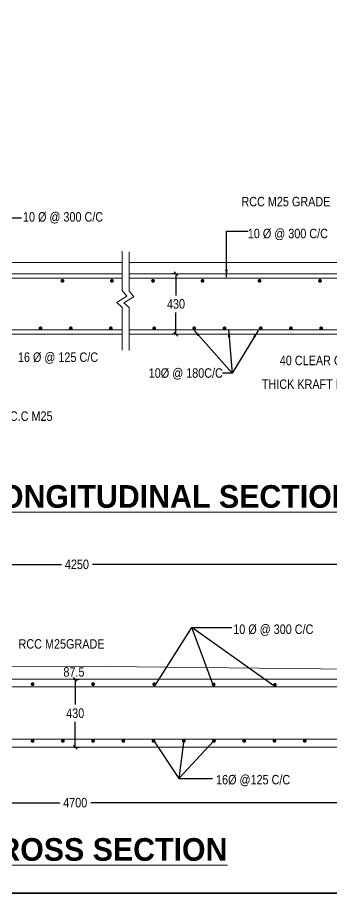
# Model space of a CAD drawing. Header units: millimetres. Extents: x 524327 to 595069, y -38330 to 9243.
# Drawn here: x 554886 to 563194, y -38330 to -15151 of the extents above; entities that cross this region are included whole.
import ezdxf

# ---------------------------------------------------------------- set-up
doc = ezdxf.new("R2010")
doc.units = ezdxf.units.MM
doc.header["$LTSCALE"] = 300
doc.header["$MEASUREMENT"] = 0
doc.layers.add('MAIN', color=7, linetype='Continuous')
doc.styles.add('ARIAL NARROW', font='ARIALN.TTF', dxfattribs={"height": 250})
doc.styles.add('CITYBLUEPR', font='cityb___.ttf')
doc.dimstyles.new('STANDARD$0', dxfattribs={"dimscale": 88.888889, "dimtxt": 0.02, "dimasz": 0.02, "dimexe": 0.05, "dimexo": 0.1, "dimgap": 0.002, "dimtad": 2, "dimdec": 0, "dimzin": 1, "dimdsep": 46, "dimtxsty": 'Standard', "dimcen": 0.09, "dimadec": 0, "dimazin": 0, "dimtfac": 1, "dimtdec": 4, "dimtofl": 0, "dimtmove": 0, "dimatfit": 3, "dimfxl": 1, "dimtolj": 1, "dimtzin": 1, "dimarcsym": 0})
doc.dimstyles.new('STANDARD$7', dxfattribs={"dimtxt": 2, "dimasz": 2, "dimexe": 1.25, "dimexo": 0.625, "dimtad": 1, "dimdec": 0, "dimlfac": 0.5, "dimdsep": 46, "dimtxsty": 'ARIAL NARROW', "dimcen": 2.5, "dimdle": 0.1, "dimse1": 1, "dimse2": 1, "dimadec": 0, "dimazin": 0, "dimtfac": 1, "dimtdec": 0, "dimtmove": 0, "dimatfit": 3, "dimfxl": 1, "dimtolj": 1, "dimtzin": 0, "dimarcsym": 0})

# ---------------------------------------------------------------- blocks, each defined once
blk = doc.blocks.new('_Oblique')
at = {"color": 0, "linetype": 'ByBlock', "lineweight": -2}
blk.add_line((-0.5, -0.5), (0.5, 0.5), dxfattribs=at)
blk = doc.blocks.new('*D104')
at = {"layer": 'Defpoints', "color": 0, "lineweight": 9, "transparency": 16777216}
for p in [(547913, -29616), (565004, -29622), (565004, -29984)]:
    blk.add_point(p, dxfattribs=at)
at = {"layer": 'MAIN', "color": 0, "lineweight": -2, "transparency": 16777216}
for p, q in [((547913, -29622), (556049, -29622)), ((565004, -29622), (556868, -29622)), ((565004, -29884), (565004, -29522)), ((547913, -29716), (547913, -29722))]:
    blk.add_line(p, q, dxfattribs=at)
at = {"layer": 'MAIN', "color": 0, "lineweight": -2, "transparency": 16777216, "xscale": 100, "yscale": 100, "zscale": 100, "rotation": 180}
blk.add_blockref('_Oblique', (547913, -29622), dxfattribs=at)
at = {"layer": 'MAIN', "color": 0, "lineweight": -2, "transparency": 16777216, "xscale": 100, "yscale": 100, "zscale": 100}
blk.add_blockref('_Oblique', (565004, -29622), dxfattribs=at)
at = {"layer": 'MAIN', "color": 0, "lineweight": 9, "transparency": 16777216, "insert": (556458, -29622), "char_height": 250, "attachment_point": 5, "style": 'ARIAL NARROW'}
blk.add_mtext('\\A1;4250', dxfattribs=at)
blk = doc.blocks.new('*D105')
at = {"layer": 'Defpoints', "color": 0, "lineweight": 9, "transparency": 16777216}
for p in [(547013, -35506), (565813, -35506), (565813, -35928)]:
    blk.add_point(p, dxfattribs=at)
at = {"layer": 'MAIN', "color": 0, "lineweight": -2, "transparency": 16777216}
for p, q in [((547013, -35606), (547013, -36028)), ((565813, -35606), (565813, -36028)), ((547013, -35928), (556003, -35928)), ((565813, -35928), (556822, -35928))]:
    blk.add_line(p, q, dxfattribs=at)
at = {"layer": 'MAIN', "color": 0, "lineweight": -2, "transparency": 16777216, "xscale": 100, "yscale": 100, "zscale": 100, "rotation": 180}
blk.add_blockref('_Oblique', (547013, -35928), dxfattribs=at)
at = {"layer": 'MAIN', "color": 0, "lineweight": -2, "transparency": 16777216, "xscale": 100, "yscale": 100, "zscale": 100}
blk.add_blockref('_Oblique', (565813, -35928), dxfattribs=at)
at = {"layer": 'MAIN', "color": 0, "lineweight": 9, "transparency": 16777216, "insert": (556413, -35928), "char_height": 250, "attachment_point": 5, "style": 'ARIAL NARROW'}
blk.add_mtext('\\A1;4700', dxfattribs=at)
blk = doc.blocks.new('*D115')
at = {"layer": 'Defpoints', "color": 0, "lineweight": 9, "transparency": 16777216}
for p in [(556279, -32662), (556279, -34459), (556413, -34459)]:
    blk.add_point(p, dxfattribs=at)
at = {"layer": 'MAIN', "color": 0, "lineweight": -2, "transparency": 16777216}
for p, q in [((556379, -32662), (556513, -32662)), ((556413, -32662), (556413, -33333)), ((556413, -34459), (556413, -33788)), ((556379, -34459), (556513, -34459))]:
    blk.add_line(p, q, dxfattribs=at)
at = {"layer": 'MAIN', "color": 0, "lineweight": -2, "transparency": 16777216, "xscale": 100, "yscale": 100, "zscale": 100}
for p, rotation in [((556413, -32662), 90), ((556413, -34459), 270)]:
    blk.add_blockref('_Oblique', p, dxfattribs=dict(at, rotation=rotation))
at = {"layer": 'MAIN', "color": 0, "lineweight": 9, "transparency": 16777216, "insert": (556413, -33560), "char_height": 250, "attachment_point": 5, "rotation": 1, "style": 'ARIAL NARROW'}
blk.add_mtext('\\A1;430', dxfattribs=at)
blk = doc.blocks.new('*D121')
at = {"layer": 'Defpoints', "color": 0, "lineweight": 9, "transparency": 16777216}
for p in [(559154, -21931), (559079, -23531), (559154, -23531)]:
    blk.add_point(p, dxfattribs=at)
at = {"layer": 'MAIN', "color": 0, "lineweight": -2, "transparency": 16777216}
for p, q in [((559054, -21931), (558979, -21931)), ((559079, -21931), (559079, -22503)), ((559079, -23531), (559079, -22959)), ((559054, -23531), (558979, -23531))]:
    blk.add_line(p, q, dxfattribs=at)
at = {"layer": 'MAIN', "color": 0, "lineweight": -2, "transparency": 16777216, "xscale": 100, "yscale": 100, "zscale": 100}
for p, rotation in [((559079, -21931), 90), ((559079, -23531), 270)]:
    blk.add_blockref('_Oblique', p, dxfattribs=dict(at, rotation=rotation))
at = {"layer": 'MAIN', "color": 0, "lineweight": 9, "transparency": 16777216, "insert": (559079, -22731), "char_height": 250, "attachment_point": 5, "rotation": 1, "style": 'ARIAL NARROW'}
blk.add_mtext('\\A1;430', dxfattribs=at)

msp = doc.modelspace()

# ---------------------------------------------------------------- linework, layer by layer
at = {"color": 0, "linetype": 'ByBlock', "lineweight": 9}
for points in [[(524326.8, 9242.5), (595068.7, 9242.5), (595068.7, -38329.6), (524326.8, -38329.6)], [(524346.8, 9222.5), (595048.7, 9222.5), (595048.7, -38309.6), (524346.8, -38309.6)]]:
    msp.add_lwpolyline(points, close=True, dxfattribs=at)
at = {"layer": 'MAIN', "color": 0, "lineweight": 9}
for p, q in [((557654.1, -22374.9), (557654.1, -21336.2)), ((557836.2, -22387.4), (557836.2, -21348.6)), ((547856.6, -21631), (557654.1, -21631)), ((567999.3, -21631), (557836.2, -21631)), ((547856.6, -21931), (557654.1, -21931)), ((567999.3, -21931), (557836.2, -21931)), ((548056.6, -22051), (557654.1, -22051)), ((567799.3, -22051), (557836.2, -22051)), ((557654.1, -22374.9), (557777.8, -22526.7)), ((557836.2, -22387.4), (557959.9, -22539.2)), ((557777.8, -22526.7), (557516.8, -22696.2)), ((557516.8, -22696.2), (557654.1, -22825.7)), ((557959.9, -22539.2), (557698.9, -22704.1)), ((557698.9, -22704.1), (557836.2, -22827.6)), ((557654.1, -22825.7), (557654.1, -23951.5)), ((557836.2, -22827.6), (557836.2, -23964)), ((547808.6, -23531), (557654.1, -23531)), ((548056.6, -23411), (557654.1, -23411)), ((567799.3, -23411), (557836.2, -23411)), ((568047.3, -23531), (557836.2, -23531)), ((547990.8, -32411.8), (556412.5, -32311.8)), ((564834.3, -32411.8), (556412.5, -32311.8)), ((548012.5, -32661.8), (556412.5, -32661.8)), ((564812.5, -32661.8), (556412.5, -32661.8)), ((547212.5, -32861.8), (565612.5, -32861.8)), ((547212.5, -34243.2), (565612.5, -34243.2)), ((547012.5, -34458.8), (565812.5, -34458.8)), ((595048.7, -38309.6), (524346.8, -38309.6))]:
    msp.add_line(p, q, dxfattribs=at)
at = {"layer": 'MAIN', "color": 0, "lineweight": 9, "const_width": 50}
for points in [[(556049.3, -22118.8, 1), (556099.3, -22118.8, 1)], [(557359, -22118.8, 1), (557409, -22118.8, 1)], [(558496.9, -22118.8, -1), (558446.9, -22118.8, -1)], [(559806.6, -22118.8, -1), (559756.6, -22118.8, -1)], [(561314.4, -22118.8, -1), (561264.4, -22118.8, -1)], [(562914.4, -22118.8, -1), (562864.4, -22118.8, -1)], [(555468.5, -23374.3, 1), (555518.5, -23374.3, 1)], [(556268.5, -23374.3, 1), (556318.5, -23374.3, 1)], [(557327.4, -23374.3, 1), (557377.4, -23374.3, 1)], [(558528.4, -23374.3, -1), (558478.4, -23374.3, -1)], [(559587.4, -23374.3, -1), (559537.4, -23374.3, -1)], [(560387.4, -23374.3, -1), (560337.4, -23374.3, -1)], [(561345.9, -23374.3, -1), (561295.9, -23374.3, -1)], [(562145.9, -23374.3, -1), (562095.9, -23374.3, -1)], [(562945.9, -23374.3, -1), (562895.9, -23374.3, -1)], [(555259.9, -32790.1, -1), (555309.9, -32790.1, -1)], [(556859.9, -32790.1, -1), (556909.9, -32790.1, -1)], [(558479.3, -32795.2, 1), (558529.3, -32795.2, 1)], [(560050.1, -32799.8, -1), (560100.1, -32799.8, -1)], [(561669.6, -32809.5, -1), (561719.6, -32809.5, -1)], [(555259.9, -34291.3, -1), (555309.9, -34291.3, -1)], [(556059.9, -34291.3, -1), (556109.9, -34291.3, -1)], [(556859.9, -34291.3, -1), (556909.9, -34291.3, -1)], [(557659.9, -34291.3, -1), (557709.9, -34291.3, -1)], [(558459.9, -34291.3, -1), (558509.9, -34291.3, -1)], [(559259.9, -34291.3, -1), (559309.9, -34291.3, -1)], [(560059.9, -34291.3, -1), (560109.9, -34291.3, -1)], [(560859.9, -34291.3, -1), (560909.9, -34291.3, -1)], [(561659.9, -34291.3, -1), (561709.9, -34291.3, -1)], [(562459.9, -34291.3, -1), (562509.9, -34291.3, -1)]]:
    msp.add_lwpolyline(points, format="xyb", close=True, dxfattribs=at)

# ---------------------------------------------------------------- texts
at = {"layer": 'MAIN', "color": 0, "lineweight": 9}
for s, height, style, p in [('RCC M25 GRADE', 250, 'ARIAL NARROW', (560810, -20146.9)), (' 10 %%C @ 300 C/C', 250, 'ARIAL NARROW', (554950.8, -20552.2)), ('10 %%C @ 300 C/C', 250, 'ARIAL NARROW', (560979.8, -20991.7)), ('16 %%C @ 125 C/C', 250, 'ARIAL NARROW', (554896.6, -24263.9)), ('40 CLEAR COVER', 250, 'ARIAL NARROW', (561825.3, -24350.2)), ('10%%C @ 180C/C', 250, 'ARIAL NARROW', (558357.7, -24682.7)), ('THICK KRAFT PAPER', 250, 'ARIAL NARROW', (561352.2, -24977.3)), ('BED BLOCK IN R.C.C M25', 250, 'ARIAL NARROW', (552312.2, -25823.7)), ('%%ULONGITUDINAL SECTION', 600, 'CITYBLUEPR', (553930.9, -28123.8)), ('10 %%C @ 300 C/C', 250, 'ARIAL NARROW', (560594.1, -31462.1)), ('RCC M25GRADE', 250, 'ARIAL NARROW', (554913, -31850.6)), ('16%%C @125 C/C', 250, 'ARIAL NARROW', (560139.5, -35442.8)), ('%%UCROSS SECTION', 600, 'CITYBLUEPR', (553798.5, -37464.3))]:
    msp.add_text(s, height=height, dxfattribs=dict(at, style=style)).set_placement(p)
at = {"layer": 'MAIN', "color": 0, "lineweight": 9, "insert": (556379.5, -32469.4), "char_height": 250, "attachment_point": 5, "style": 'ARIAL NARROW'}
msp.add_mtext('87.5', dxfattribs=at)

# ---------------------------------------------------------------- dimensions: what is measured, and where the dimension line sits
at = {"layer": 'MAIN', "color": 0, "lineweight": 9}
for base, p1, p2, picture, middle in [((559078.5, -23531), (559154.1, -21931), (559154.1, -23531), '*D121', (559078.5, -22731)), ((556412.5, -34458.8), (556279.1, -32661.8), (556279.1, -34458.8), '*D115', (556412.5, -33560.3))]:
    dim = msp.add_linear_dim(base=base, p1=p1, p2=p2, angle=90, text='430', dimstyle='STANDARD$0', override={"dimscale": 1, "dimtxt": 250, "dimasz": 100, "dimexe": 100, "dimexo": 100, "dimgap": 100, "dimtad": 0, "dimtoh": 1, "dimzin": 0, "dimtxsty": 'ARIAL NARROW', "dimblk1": 'Oblique', "dimblk2": 'Oblique', "dimsah": 1, "dimtzin": 0}, dxfattribs=at)
    dim.commit()
    dim.dimension.update_dxf_attribs({"geometry": picture, "text_midpoint": middle, "text_rotation": 1})
for base, p1, p2, text, picture, middle in [((565004.2, -29621.8), (547912.5, -29616), (565004.2, -29984.1), '4250', '*D104', (556458.4, -29621.8)), ((565812.5, -35927.7), (547012.5, -35505.8), (565812.5, -35505.8), '4700', '*D105', (556412.5, -35927.7))]:
    dim = msp.add_linear_dim(base=base, p1=p1, p2=p2, text=text, dimstyle='STANDARD$0', override={"dimscale": 1, "dimtxt": 250, "dimasz": 100, "dimexe": 100, "dimexo": 100, "dimgap": 100, "dimtad": 0, "dimtoh": 1, "dimzin": 0, "dimtxsty": 'ARIAL NARROW', "dimblk1": 'Oblique', "dimblk2": 'Oblique', "dimsah": 1, "dimtzin": 0}, dxfattribs=at)
    dim.commit()
    dim.dimension.update_dxf_attribs({"geometry": picture, "text_midpoint": middle})

# ---------------------------------------------------------------- leaders
for points, override in [([(554568.4, -22046), (553768, -20454.9), (554987.6, -20454.9)], {"dimtxt": 250, "dimasz": 200, "dimexe": 100, "dimexo": 100, "dimgap": 100, "dimtad": 0, "dimtoh": 1, "dimlfac": 1, "dimzin": 0, "dimtxsty": 'ARIAL NARROW', "dimcen": 0.09, "dimtdec": 4, "dimtofl": 0}), ([(560415.5, -22019.4), (560416.4, -20804.4), (560984.8, -20804.4)], {"dimtxt": 250, "dimasz": 200, "dimexe": 100, "dimexo": 100, "dimgap": 100, "dimtad": 0, "dimtoh": 1, "dimlfac": 1, "dimzin": 0, "dimtxsty": 'ARIAL NARROW', "dimcen": 0.09, "dimtdec": 4, "dimtofl": 0}), ([(559539.4, -23408.3), (560567.6, -24561.2)], {"dimtxt": 250, "dimasz": 200, "dimexe": 100, "dimexo": 100, "dimgap": 100, "dimtad": 0, "dimtoh": 1, "dimlfac": 1, "dimzin": 0, "dimtxsty": 'ARIAL NARROW', "dimcen": 0.09, "dimtdec": 4, "dimtofl": 0}), ([(560470.6, -23408.3), (560567.6, -24561.2)], {"dimtxt": 250, "dimasz": 200, "dimexe": 100, "dimexo": 100, "dimgap": 100, "dimtad": 0, "dimtoh": 1, "dimlfac": 1, "dimzin": 0, "dimtxsty": 'ARIAL NARROW', "dimcen": 0.09, "dimtdec": 4, "dimtofl": 0}), ([(561253.2, -23433.3), (560567.6, -24561.2), (560310.3, -24561.2)], {"dimtxt": 250, "dimasz": 200, "dimexe": 100, "dimexo": 100, "dimgap": 100, "dimtad": 0, "dimtoh": 1, "dimlfac": 1, "dimzin": 0, "dimtxsty": 'ARIAL NARROW', "dimcen": 0.09, "dimtdec": 4, "dimtofl": 0}), ([(558509.9, -32853.5), (559500.6, -31291.6)], {"dimtxt": 250, "dimasz": 100, "dimexe": 100, "dimexo": 100, "dimgap": 100, "dimtad": 0, "dimtoh": 1, "dimlfac": 1, "dimzin": 0, "dimtxsty": 'ARIAL NARROW', "dimcen": 0.09, "dimtdec": 4, "dimtofl": 0}), ([(560070.8, -32832.9), (559500.6, -31291.6)], {"dimtxt": 250, "dimasz": 100, "dimexe": 100, "dimexo": 100, "dimgap": 100, "dimtad": 0, "dimtoh": 1, "dimlfac": 1, "dimzin": 0, "dimtxsty": 'ARIAL NARROW', "dimcen": 0.09, "dimtdec": 4, "dimtofl": 0}), ([(561665.2, -32838.1), (559500.6, -31291.6), (560554.6, -31291.6)], {"dimtxt": 250, "dimasz": 100, "dimexe": 100, "dimexo": 100, "dimgap": 100, "dimtad": 0, "dimtoh": 1, "dimlfac": 1, "dimzin": 0, "dimtxsty": 'ARIAL NARROW', "dimcen": 0.09, "dimtdec": 4, "dimtofl": 0}), ([(558474.3, -34267.9), (559153.7, -35288.3), (560047.4, -35288.3)], {"dimtxt": 250, "dimasz": 100, "dimexe": 100, "dimexo": 100, "dimgap": 100, "dimtad": 0, "dimtoh": 1, "dimlfac": 1, "dimzin": 0, "dimtxsty": 'ARIAL NARROW', "dimcen": 0.09, "dimtdec": 4, "dimtofl": 0}), ([(559287.1, -34265.7), (559153.7, -35288.3)], {"dimtxt": 250, "dimasz": 100, "dimexe": 100, "dimexo": 100, "dimgap": 100, "dimtad": 0, "dimtoh": 1, "dimlfac": 1, "dimzin": 0, "dimtxsty": 'ARIAL NARROW', "dimcen": 0.09, "dimtdec": 4, "dimtofl": 0}), ([(560084.9, -34291.3), (559153.7, -35288.3)], {"dimtxt": 250, "dimasz": 100, "dimexe": 100, "dimexo": 100, "dimgap": 100, "dimtad": 0, "dimtoh": 1, "dimlfac": 1, "dimzin": 0, "dimtxsty": 'ARIAL NARROW', "dimcen": 0.09, "dimtdec": 4, "dimtofl": 0})]:
    msp.add_leader(points, dimstyle='STANDARD$7', override=override, dxfattribs=at)

doc.saveas('drawing.dxf')
